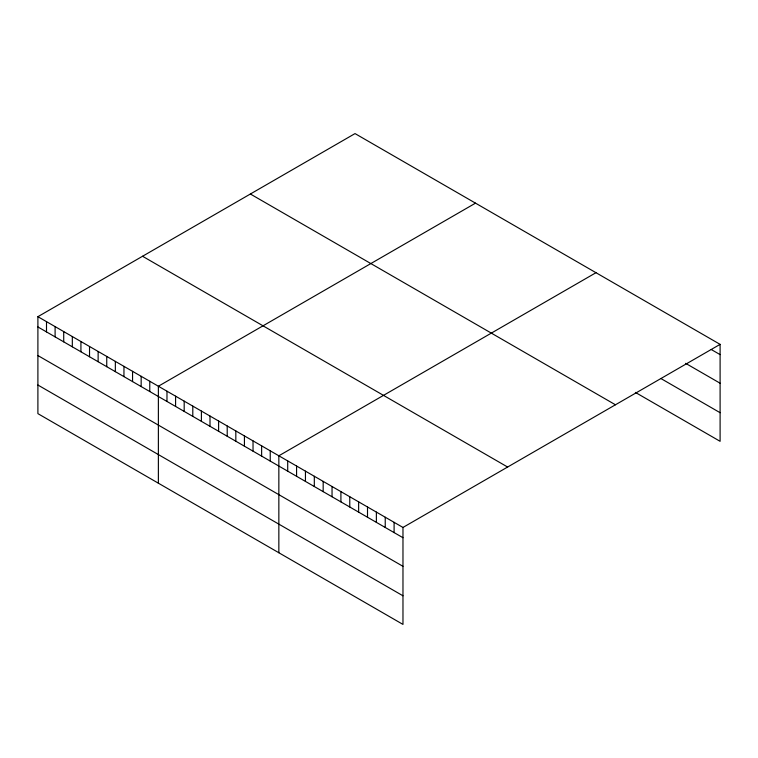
<?xml version="1.0" encoding="UTF-8"?>
<svg xmlns="http://www.w3.org/2000/svg" width="758" height="758" viewBox="0 0 758 758"><rect width="100%" height="100%" fill="white"/><g stroke="black" fill="none" stroke-linecap="round" stroke-linejoin="round"><path stroke-width="1.14" d="M720.1 344.359L402.972 527.454L402.972 624.412L37.9 413.641L37.9 316.683L355.028 133.588L720.1 344.359L720.1 441.317L635.384 392.407M475.503 203.144L158.375 386.239L158.375 483.197M595.977 272.7L278.849 455.795L278.849 552.743M711.231 349.504L720.1 354.621M685.62 363.328L720.1 383.226M660.995 378.583L720.1 412.703M250.377 194.01L615.449 404.781M142.551 256.261L507.623 467.032M37.9 316.683L402.972 527.454M37.9 326.944L402.972 537.716M37.9 355.549L402.972 566.321M37.9 385.026L402.972 595.797M394.103 522.338L394.103 532.599M385.235 517.221L385.235 527.473M376.375 512.095L376.375 522.357M367.507 506.979L367.507 517.24M358.638 501.862L358.638 512.124M349.77 496.746L349.77 506.998M340.911 491.629L340.911 501.881M332.042 486.503L332.042 496.765M323.173 481.387L323.173 491.648M314.314 476.27L314.314 486.532M305.446 471.154L305.446 481.406M296.577 466.028L296.577 476.289M287.708 460.911L287.708 471.173M270.236 450.83L270.236 461.082M261.633 445.856L261.633 456.117M253.03 440.891L253.03 451.152M244.427 435.916L244.427 446.178M235.823 430.951L235.823 441.213M227.211 425.987L227.211 436.248M218.607 421.012L218.607 431.274M210.004 416.047L210.004 426.309M201.401 411.082L201.401 421.334M192.797 406.108L192.797 416.369M184.185 401.143L184.185 411.404M175.581 396.178L175.581 406.43M166.978 391.204L166.978 401.465M149.771 381.274L149.771 391.526M141.159 376.3L141.159 386.561M132.555 371.335L132.555 381.596M123.952 366.37L123.952 376.622M115.349 361.395L115.349 371.657M106.745 356.431L106.745 366.692M98.133 351.466L98.133 361.718M89.529 346.491L89.529 356.753M80.926 341.526L80.926 351.788M72.323 336.561L72.323 346.813M63.719 331.587L63.719 341.849M55.107 326.622L55.107 336.884M46.503 321.657L46.503 331.909"/></g></svg>
